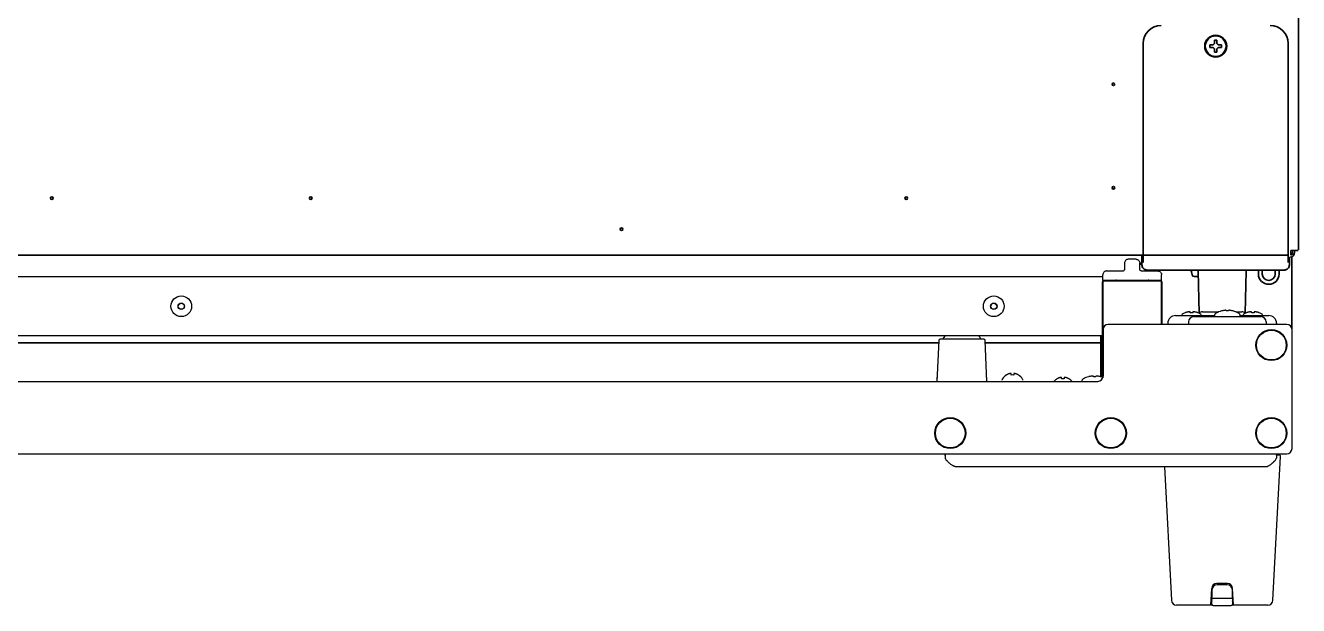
# Model space of a CAD drawing. Extents: x 5997 to 10491, y -672 to 3388.
# Drawn here: x 8742.9 to 9234.6, y -3.6 to 220.6 of the extents above; entities that cross this region are included whole.
import ezdxf

# ---------------------------------------------------------------- set-up
doc = ezdxf.new("R2010")
doc.units = 0
doc.header["$LTSCALE"] = 5
doc.layers.get('0').update_dxf_attribs({"linetype": 'CONTINUOUS', "lineweight": 0})
doc.layers.add('1', color=7, linetype='CONTINUOUS', true_color=0xffffff)
doc.layers.add('GEOM', color=7, linetype='CONTINUOUS')

msp = doc.modelspace()

# ---------------------------------------------------------------- linework, layer by layer
msp.add_line((9232.27, 132.83), (9232.27, 133.63))
at = {"layer": '1', "color": 7, "linetype": 'Continuous', "lineweight": 35}
for p, q in [((9234.57, 133.83), (9234.57, 969.83)), ((9174.57, 133.93), (9174.57, 213.57)), ((9200.27, 212.57), (9200.27, 213.07)), ((9200.27, 212.07), (9200.27, 212.57)), ((9204.87, 213.07), (9204.87, 212.57)), ((9204.87, 212.57), (9204.87, 212.07)), ((9230.57, 213.57), (9230.57, 133.93)), ((9174.57, 133.93), (9174.57, 128.92)), ((9230.57, 133.93), (9230.57, 128.92)), ((9231.57, 133.63), (9232.57, 133.63)), ((9231.57, 131.83), (9231.57, 133.63)), ((9234.37, 133.63), (9232.57, 133.63)), ((9233.07, 133.63), (9233.07, 132.83)), ((9230.57, 131.83), (8423.08, 131.83)), ((9174.07, 131.83), (9174.07, 131.03)), ((9174.08, 128.04), (9174.08, 131.03)), ((9231.06, 131.03), (9231.06, 128.04)), ((9232.03, 103.43), (9232.03, 131.19)), ((9175.19, 126.25), (9175.19, 126.24)), ((9181.09, 125.99), (9224.06, 125.99)), ((9193.24, 125.41), (9193.46, 124.15)), ((9195.93, 123.53), (9194.2, 123.53)), ((9195.84, 125.59), (9196.19, 109.36)), ((9213.96, 109.36), (9214.3, 125.59)), ((9219.07, 124.46), (9219.05, 125.99)), ((9220.57, 124.48), (9220.55, 125.99)), ((9225.6, 125.99), (9225.57, 124.48)), ((9227.1, 126.04), (9227.07, 124.46)), ((9229.95, 126.24), (9229.96, 126.25)), ((8510.59, 97.87), (9095.56, 97.87)), ((9113.59, 97.87), (9158.07, 97.87))]:
    msp.add_line(p, q, dxfattribs=at)
at = {"layer": '1', "color": 51, "linetype": 'Continuous', "lineweight": 13}
for p, q in [((9176.08, 126.04), (9176.09, 126.03)), ((9229.06, 126.03), (9229.06, 126.04))]:
    msp.add_line(p, q, dxfattribs=at)
at = {"layer": '1', "color": 7, "linetype": 'Continuous', "lineweight": 35}
for centre, radius in [((9202.57, 212.57), 4.25), ((9202.57, 212.57), 4), ((9163.07, 197.83), 0.5), ((9163.07, 157.83), 0.5), ((8753.07, 153.83), 0.5), ((8853.07, 153.83), 0.5), ((9083.07, 153.83), 0.5), ((8973.07, 141.83), 0.5)]:
    msp.add_circle(centre, radius, dxfattribs=at)
for centre, radius, start, end in [((9231.27, 132.83), 1.8, 270, 0), ((9231.27, 132.83), 1, 287.4584, 0), ((9192.5, 125.28), 0.75, 10, 71.991), ((9194.2, 124.28), 0.75, 190, 270), ((9194.34, 125.53), 1.5, 2.5, 17.9901), ((9215.8, 125.53), 1.5, 162.0099, 177.5), ((9223.07, 124.53), 4, 181, 359), ((9223.07, 124.53), 2.5, 181, 359)]:
    msp.add_arc(centre, radius, start, end, dxfattribs=at)
for centre, major_axis, ratio, start_param, end_param in [((9181.57, 213.57), (-4.95, 4.95), 0.999695, -0.785246, 0.785246), ((9223.57, 213.57), (4.95, 4.95), 0.999695, 5.497939, 7.068431), ((9174.56, 133.93), (0, 1.72), 0.008727, 3.141593, 4.712389), ((9176.08, 128.04), (1.97, 0.32), 0.99988, 2.980683, 4.551518), ((9229.06, 128.04), (-1.97, 0.32), 0.99988, 1.731668, 3.302502), ((9176.09, 128.03), (0.89, 1.79), 0.99981, 3.141584, 3.605286), ((9181.09, 126.03), (-5, 0), 0.008727, 0.017453, 1.570796), ((9224.06, 126.03), (5, 0), 0.008727, 4.712389, 6.265732), ((9229.06, 128.03), (-0.89, 1.79), 0.99981, 2.677899, 3.141602)]:
    msp.add_ellipse(centre, major_axis=major_axis, ratio=ratio, start_param=start_param, end_param=end_param, dxfattribs=at)
for points, knots in [([(9200.27, 213.07), (9200.48, 213.07), (9200.69, 213.07), (9201.01, 213.07), (9201.12, 213.07), (9201.34, 213.07), (9201.46, 213.07), (9201.57, 213.07)], [0, 0, 0, 0, 0.5, 0.5, 0.75, 0.75, 1, 1, 1, 1]), ([(9202.07, 210.27), (9202.07, 210.47), (9202.07, 210.68), (9202.07, 211.01), (9202.07, 211.12), (9202.07, 211.34), (9202.07, 211.45), (9202.07, 211.57)], [0, 0, 0, 0, 0.5, 0.5, 0.75, 0.75, 1, 1, 1, 1]), ([(9203.07, 214.87), (9203.07, 214.67), (9203.07, 214.46), (9203.07, 214.13), (9203.07, 214.02), (9203.07, 213.8), (9203.07, 213.68), (9203.07, 213.57)], [0, 0, 0, 0, 0.5, 0.5, 0.75, 0.75, 1, 1, 1, 1]), ([(9204.87, 212.07), (9204.67, 212.07), (9204.46, 212.07), (9204.14, 212.07), (9204.03, 212.07), (9203.8, 212.07), (9203.69, 212.07), (9203.57, 212.07)], [0, 0, 0, 0, 0.5, 0.5, 0.75, 0.75, 1, 1, 1, 1]), ([(9227.06, 126), (9227.21, 126), (9227.77, 126), (9228.49, 126.01), (9228.94, 126.02), (9229.13, 126.03), (9229.27, 126.04), (9229.46, 126.07), (9229.7, 126.13), (9229.87, 126.2), (9229.95, 126.24)], [0, 0, 0, 0, 0.102873, 0.397983, 0.696525, 0.798347, 0.853967, 0.887999, 0.948669, 1, 1, 1, 1])]:
    msp.add_open_spline(points, degree=3, knots=knots, dxfattribs=at)
for points, degree in [([(9201.57, 212.07), (9201.52, 212.07), (9201.41, 212.07), (9201.25, 212.07), (9201.09, 212.07), (9200.93, 212.07), (9200.78, 212.07), (9200.63, 212.07), (9200.46, 212.07), (9200.34, 212.07), (9200.27, 212.07)], 3), ([(9201.57, 213.07), (9201.6, 213.09), (9201.64, 213.14), (9201.72, 213.21), (9201.79, 213.28), (9201.86, 213.36), (9201.93, 213.43), (9202, 213.5), (9202.05, 213.55), (9202.07, 213.57)], 3), ([(9202.07, 211.57), (9202.05, 211.6), (9202, 211.65), (9201.92, 211.72), (9201.85, 211.79), (9201.78, 211.86), (9201.71, 211.93), (9201.64, 212), (9201.6, 212.05), (9201.57, 212.07)], 3), ([(9202.07, 213.57), (9202.07, 213.62), (9202.07, 213.73), (9202.07, 213.89), (9202.07, 214.05), (9202.07, 214.21), (9202.07, 214.36), (9202.07, 214.52), (9202.07, 214.68), (9202.07, 214.81), (9202.07, 214.87)], 3), ([(9202.07, 214.87), (9202.24, 214.87), (9202.57, 214.87), (9202.91, 214.87), (9203.07, 214.87)], 3), ([(9203.07, 213.57), (9203.1, 213.54), (9203.15, 213.49), (9203.22, 213.42), (9203.3, 213.35), (9203.37, 213.28), (9203.44, 213.21), (9203.5, 213.14), (9203.55, 213.09), (9203.57, 213.07)], 3), ([(9203.57, 212.07), (9203.55, 212.05), (9203.5, 212), (9203.43, 211.93), (9203.36, 211.86), (9203.29, 211.78), (9203.22, 211.71), (9203.14, 211.64), (9203.1, 211.59), (9203.07, 211.57)], 3), ([(9203.07, 211.57), (9203.07, 211.52), (9203.07, 211.41), (9203.07, 211.25), (9203.07, 211.09), (9203.07, 210.93), (9203.07, 210.78), (9203.07, 210.62), (9203.07, 210.46), (9203.07, 210.33), (9203.07, 210.27)], 3), ([(9203.57, 213.07), (9203.63, 213.07), (9203.74, 213.07), (9203.9, 213.07), (9204.06, 213.07), (9204.21, 213.07), (9204.36, 213.07), (9204.52, 213.07), (9204.69, 213.07), (9204.81, 213.07), (9204.87, 213.07)], 3), ([(9203.07, 210.27), (9202.91, 210.27), (9202.57, 210.27), (9202.24, 210.27), (9202.07, 210.27)], 3), ([(9175.19, 126.24), (9175.61, 126.09)], 1)]:
    msp.add_open_spline(points, degree=degree, dxfattribs=at)
msp.add_rational_spline([(9174.1, 129.17), (9173.92, 128.89), (9173.73, 128.61), (9173.53, 128.35), (9173.32, 128.08)], [0.53577206605, 0.535352625876, 0.535055954418, 0.534882051677, 0.534830917653], degree=4, dxfattribs=at)
at = {"layer": 'GEOM', "color": 7, "linetype": 'Continuous'}
for p, q in [((9167.32, 128.68), (9167.32, 126.18)), ((9171.82, 130.18), (9168.82, 130.18)), ((9173.32, 126.18), (9173.32, 128.68)), ((9158.95, 123.43), (8447.29, 123.43)), ((9158.95, 122.18), (9158.95, 124.18)), ((9160.45, 125.68), (9166.82, 125.68)), ((9173.82, 125.68), (9180.2, 125.68)), ((9181.7, 122.13), (9181.7, 124.18)), ((9158.82, 84.11), (9158.82, 121.53)), ((9158.95, 122.18), (9181.7, 122.18)), ((9158.95, 121.53), (9158.95, 84.4)), ((9181.45, 121.78), (9159.2, 121.78)), ((9163.82, 122.03), (9159.32, 122.03)), ((9163.64, 121.83), (9159.52, 121.83)), ((9164.31, 122.02), (9163.83, 122.02)), ((9176.82, 122.02), (9176.34, 122.02)), ((9181.32, 122.03), (9176.82, 122.03)), ((9177.01, 121.83), (9181.13, 121.83)), ((9177.94, 122.13), (9177.87, 122.13)), ((9178.8, 122.13), (9181.7, 122.13)), ((9181.7, 105.03), (9181.7, 121.53)), ((9181.82, 121.53), (9181.82, 105.03)), ((9187.08, 108.43), (9202.09, 108.43)), ((9190.73, 109.52), (9190.73, 109.54)), ((9192.73, 109.52), (9192.73, 109.87)), ((9193.73, 109.87), (9193.73, 109.52)), ((9195.73, 109.54), (9195.73, 109.52)), ((9197.47, 109.93), (9203.85, 109.93)), ((9202.07, 108.03), (9202.07, 108.32)), ((9204.77, 110.22), (9204.77, 110.23)), ((9209.37, 110.23), (9209.37, 110.22)), ((9210.3, 109.93), (9212.68, 109.93)), ((9212.06, 108.43), (9223.07, 108.43)), ((9212.07, 108.03), (9212.07, 108.32)), ((9214.42, 109.52), (9214.42, 109.54)), ((9216.42, 109.52), (9216.42, 109.87)), ((9217.42, 109.87), (9217.42, 109.52)), ((9219.42, 109.54), (9219.42, 109.52)), ((9230.07, 105.03), (9161.07, 105.03)), ((9184.08, 105.47), (9184.07, 105.03)), ((9192.09, 106.06), (9192.07, 105.03)), ((9194.09, 108.03), (9220.06, 108.03)), ((9222.05, 106.06), (9222.07, 105.03)), ((9226.07, 105.47), (9226.07, 105.03)), ((9158.82, 100.62), (8447.29, 100.62)), ((9095.6, 98.8), (9094.91, 83.03)), ((9113.05, 99.28), (9096.1, 99.28)), ((9114.24, 83.03), (9113.55, 98.8)), ((9158.07, 100.62), (9158.07, 84.82)), ((9158.7, 84.64), (9158.7, 100.62)), ((9159.07, 103.03), (9159.07, 85.03)), ((9232.07, 57.03), (9232.07, 103.03)), ((9094.85, 84.24), (9094.85, 84.37)), ((9120.07, 83.43), (9120.07, 83.63)), ((9121.77, 85.47), (9121.77, 85.5)), ((9123.57, 85.47), (9123.57, 86.02)), ((9124.57, 86.02), (9124.57, 85.47)), ((9126.37, 85.5), (9126.37, 85.47)), ((9128.07, 83.43), (9128.07, 83.63)), ((9141.27, 83.97), (9141.27, 84)), ((9143.07, 83.97), (9143.07, 84.52)), ((9144.07, 84.52), (9144.07, 83.97)), ((9145.87, 84), (9145.87, 83.97)), ((9153.52, 84.82), (9153.52, 84.83)), ((9158.12, 84.83), (9158.12, 84.82)), ((8449.07, 83.03), (9157.07, 83.03)), ((8376.07, 55.03), (9230.07, 55.03)), ((9098.07, 55.03), (9098.13, 53.39)), ((9098.08, 54.46), (9098.07, 55.03)), ((9098.08, 54.46), (9098.1, 54.35)), ((9226.07, 55.03), (9226.02, 53.39)), ((9226.06, 54.53), (9226.07, 55.03)), ((9227.09, 54.53), (9226.06, 54.53)), ((9222.02, 50.03), (9102.13, 50.03)), ((9182.77, 50.03), (9185.47, -1.58)), ((9224.67, -1.58), (9227.59, 54)), ((9200.7, -3.47), (9201.04, 2.98)), ((9201.13, 2.41), (9201.07, -0.62)), ((9207.11, 4.88), (9203.03, 4.88)), ((9207.02, 4.38), (9203.13, 4.38)), ((9205.17, 4.63), (9204.98, 4.63)), ((9209.07, -0.62), (9209.02, 2.41)), ((9209.45, -3.47), (9209.11, 2.98)), ((9201.26, -3.47), (9187.47, -3.47)), ((9201.15, -3.27), (9200.71, -3.27)), ((9201.1, -2.37), (9200.75, -2.37)), ((9200.77, -3.27), (9200.77, -2.47)), ((9200.82, -2.47), (9201.11, -2.47)), ((9201.12, -3.13), (9201.07, -0.62)), ((9201.09, -1.76), (9201.09, -1.88)), ((9208.57, -0.87), (9201.58, -0.87)), ((9201.62, -3.62), (9208.53, -3.62)), ((9222.67, -3.47), (9208.88, -3.47)), ((9209.27, -3.27), (9209, -3.27)), ((9209.07, -0.62), (9209.03, -3.13)), ((9209.4, -2.37), (9209.04, -2.37)), ((9209.04, -2.47), (9209.37, -2.47)), ((9209.05, -1.88), (9209.05, -1.76)), ((9209.37, -3.27), (9209.37, -2.47)), ((9209.44, -3.27), (9209.37, -3.27))]:
    msp.add_line(p, q, dxfattribs=at)
for centre, radius in [((8803.07, 112.03), 4), ((8803.07, 112.03), 1.25), ((8803.07, 112.03), 1.15), ((9116.87, 112.03), 4), ((9116.87, 112.03), 1.25), ((9116.87, 112.03), 1.15), ((9224.07, 97.03), 6), ((9224.07, 97.03), 5.75), ((9100.07, 63.03), 6), ((9162.07, 63.03), 6), ((9224.07, 63.03), 6), ((9100.07, 63.03), 5.75), ((9162.07, 63.03), 5.75), ((9224.07, 63.03), 5.75)]:
    msp.add_circle(centre, radius, dxfattribs=at)
for centre, radius, start, end in [((9163.95, 121.67), 0.503, 76.6697, 88.9775), ((9163.95, 121.68), 0.499, 72.0821, 76.6734), ((9176.7, 121.67), 0.504, 91.0363, 107.8809), ((9172.41, 120.79), 5.62, 12.6708, 14.2456), ((9177.07, 121.63), 1, 23.1, 32.8541), ((9177.07, 121.63), 1.8, 12.591, 17.5363), ((9187.08, 105.43), 3, 90, 179.25), ((9190.73, 107.92), 1.5, 114.7199, 160.2779), ((9193.03, 102.93), 7, 109.1821, 114.7199), ((9193.04, 102.91), 7.01, 107.6949, 109.259), ((9193.04, 102.9), 7.01, 106.1381, 107.6948), ((9193.04, 102.9), 7.02, 105.8544, 106.1382), ((9193.04, 102.89), 7.02, 104.5816, 105.8543), ((9193.05, 102.89), 7.03, 104.0137, 104.5816), ((9193.05, 102.88), 7.04, 103.0187, 104.0136), ((9193.05, 102.87), 7.04, 102.287, 103.0187), ((9193.05, 102.86), 7.05, 101.4455, 102.287), ((9193.05, 102.84), 7.07, 100.5913, 101.4454), ((9193.06, 102.83), 7.09, 99.8684, 100.5914), ((9193.06, 102.8), 7.11, 98.8538, 99.8681), ((9193.07, 102.78), 7.14, 98.2981, 98.854), ((9193.07, 102.72), 7.19, 96.7465, 98.2965), ((9192.48, 105.69), 4.18, 92.4238, 93.3847), ((9192.48, 105.66), 4.21, 92.1156, 92.4248), ((9192.48, 105.64), 4.24, 91.4767, 92.1153), ((9192.48, 105.62), 4.26, 91.0911, 91.477), ((9192.48, 105.6), 4.27, 90.5359, 91.091), ((9192.48, 105.59), 4.28, 90.1029, 90.536), ((9192.48, 105.59), 4.28, 89.5932, 90.1029), ((9192.48, 105.6), 4.27, 89.1077, 89.5933), ((9192.48, 105.61), 4.26, 88.6361, 89.1077), ((9192.48, 105.63), 4.24, 88.0516, 88.6363), ((9192.48, 105.65), 4.22, 87.6487, 88.0514), ((9192.48, 105.69), 4.18, 86.6155, 87.6498), ((9193.23, 102.36), 7.18, 86.0076, 93.9924), ((9193.98, 105.69), 4.18, 92.3502, 93.3845), ((9193.98, 105.65), 4.22, 91.9486, 92.3513), ((9193.98, 105.63), 4.24, 91.3637, 91.9484), ((9193.98, 105.61), 4.26, 90.8923, 91.3639), ((9193.98, 105.6), 4.27, 90.4067, 90.8922), ((9193.98, 105.59), 4.28, 89.464, 90.4068), ((9193.98, 105.6), 4.27, 88.909, 89.4642), ((9193.98, 105.61), 4.26, 88.523, 88.9089), ((9193.98, 105.64), 4.24, 87.8846, 88.5233), ((9193.98, 105.66), 4.21, 87.5752, 87.8843), ((9193.98, 105.69), 4.18, 86.6153, 87.5762), ((9193.38, 102.72), 7.19, 81.7035, 83.2535), ((9193.39, 102.78), 7.14, 81.146, 81.7019), ((9193.4, 102.8), 7.11, 80.1319, 81.1462), ((9193.4, 102.83), 7.09, 79.4086, 80.1316), ((9193.4, 102.84), 7.07, 78.5546, 79.4087), ((9193.41, 102.86), 7.05, 77.713, 78.5545), ((9193.41, 102.87), 7.04, 76.9813, 77.713), ((9193.41, 102.88), 7.04, 75.9864, 76.9813), ((9193.41, 102.89), 7.03, 75.4184, 75.9863), ((9193.41, 102.89), 7.02, 74.1457, 75.4184), ((9193.41, 102.9), 7.02, 73.8618, 74.1456), ((9193.42, 102.9), 7.01, 72.3052, 73.8619), ((9193.42, 102.91), 7.01, 70.741, 72.3051), ((9193.43, 102.93), 7, 65.2801, 70.8179), ((9197.47, 108.43), 1.5, 90, 143.1534), ((9195.73, 107.92), 1.5, 19.7221, 65.2801), ((9203.32, 108.32), 1.25, 118.6021, 180), ((9207.07, 101.44), 9.08, 104.6676, 118.6021), ((9207, 101.56), 8.95, 102.9066, 104.3944), ((9207, 101.55), 8.95, 94.6607, 102.9018), ((9207, 101.57), 8.94, 93.3503, 94.6547), ((9207.07, 101.44), 8.79, 87.391, 92.609), ((9207.15, 101.57), 8.94, 85.3453, 86.6497), ((9207.15, 101.55), 8.95, 77.0982, 85.3393), ((9207.15, 101.56), 8.95, 75.6056, 77.0934), ((9207.07, 101.44), 9.08, 61.3979, 75.3324), ((9210.82, 108.32), 1.25, 0, 61.3979), ((9212.68, 108.43), 1.5, 36.8466, 90), ((9214.42, 107.92), 1.5, 114.7199, 160.2779), ((9216.72, 102.93), 7, 109.1821, 114.7199), ((9216.73, 102.91), 7.01, 107.6949, 109.259), ((9216.73, 102.9), 7.01, 106.1381, 107.6948), ((9216.73, 102.9), 7.02, 105.8544, 106.1382), ((9216.73, 102.89), 7.02, 104.5816, 105.8543), ((9216.73, 102.89), 7.03, 104.0137, 104.5816), ((9216.74, 102.88), 7.04, 103.0187, 104.0136), ((9216.74, 102.87), 7.04, 102.287, 103.0187), ((9216.74, 102.86), 7.05, 101.4455, 102.287), ((9216.74, 102.84), 7.07, 100.5913, 101.4454), ((9216.75, 102.83), 7.09, 99.8684, 100.5914), ((9216.75, 102.8), 7.11, 98.8538, 99.8681), ((9216.75, 102.78), 7.14, 98.2981, 98.854), ((9216.76, 102.72), 7.19, 96.7465, 98.2965), ((9216.16, 105.69), 4.18, 92.4238, 93.3847), ((9216.17, 105.66), 4.21, 92.1156, 92.4248), ((9216.17, 105.64), 4.24, 91.4767, 92.1153), ((9216.17, 105.62), 4.26, 91.0911, 91.477), ((9216.17, 105.6), 4.27, 90.5359, 91.091), ((9216.17, 105.59), 4.28, 90.1029, 90.536), ((9216.17, 105.59), 4.28, 89.5932, 90.1029), ((9216.17, 105.6), 4.27, 89.1077, 89.5933), ((9216.17, 105.61), 4.26, 88.6361, 89.1077), ((9216.17, 105.63), 4.24, 88.0516, 88.6363), ((9216.17, 105.65), 4.22, 87.6487, 88.0514), ((9216.17, 105.69), 4.18, 86.6155, 87.6498), ((9216.92, 102.36), 7.18, 86.0076, 93.9924), ((9217.66, 105.69), 4.18, 92.3502, 93.3845), ((9217.67, 105.65), 4.22, 91.9486, 92.3513), ((9217.67, 105.63), 4.24, 91.3637, 91.9484), ((9217.67, 105.61), 4.26, 90.8923, 91.3639), ((9217.67, 105.6), 4.27, 90.4067, 90.8922), ((9217.67, 105.59), 4.28, 89.464, 90.4068), ((9217.67, 105.6), 4.27, 88.909, 89.4642), ((9217.67, 105.61), 4.26, 88.523, 88.9089), ((9217.67, 105.64), 4.24, 87.8846, 88.5233), ((9217.67, 105.66), 4.21, 87.5752, 87.8843), ((9217.67, 105.69), 4.18, 86.6153, 87.5762), ((9217.07, 102.72), 7.19, 81.7035, 83.2535), ((9217.08, 102.78), 7.14, 81.146, 81.7019), ((9217.08, 102.8), 7.11, 80.1319, 81.1462), ((9217.09, 102.83), 7.09, 79.4086, 80.1316), ((9217.09, 102.84), 7.07, 78.5546, 79.4087), ((9217.09, 102.86), 7.05, 77.713, 78.5545), ((9217.1, 102.87), 7.04, 76.9813, 77.713), ((9217.1, 102.88), 7.04, 75.9864, 76.9813), ((9217.1, 102.89), 7.03, 75.4184, 75.9863), ((9217.1, 102.89), 7.02, 74.1457, 75.4184), ((9217.1, 102.9), 7.02, 73.8618, 74.1456), ((9217.1, 102.9), 7.01, 72.3052, 73.8619), ((9217.11, 102.91), 7.01, 70.741, 72.3051), ((9217.12, 102.93), 7, 65.2801, 70.8179), ((9219.42, 107.92), 1.5, 19.7221, 65.2801), ((9223.07, 105.43), 3, 0.75, 90), ((9161.07, 103.03), 2, 90, 180), ((9194.09, 106.03), 2, 90, 179), ((9220.06, 106.03), 2, 1, 90), ((9230.07, 103.03), 2, 0, 90), ((9096.1, 98.78), 0.5, 90, 177.5), ((9100.07, 98.32), 3, 129.9464, 161.3603), ((9109.07, 98.32), 3, 18.6397, 50.0536), ((9113.05, 98.78), 0.5, 2.5, 90), ((9120.47, 83.63), 0.4, 149.6988, 180), ((9124.27, 81.41), 4.8, 121.3727, 149.6988), ((9124.26, 81.42), 4.75, 118.9687, 121.5341), ((9124.26, 81.42), 4.75, 118.0074, 118.9684), ((9124.26, 81.43), 4.75, 116.6813, 118.0074), ((9124.25, 81.43), 4.74, 115.5402, 116.6812), ((9124.25, 81.43), 4.74, 114.5722, 115.5402), ((9124.25, 81.44), 4.73, 113.3175, 114.5722), ((9124.25, 81.44), 4.73, 112.5474, 113.3174), ((9124.25, 81.45), 4.72, 111.0025, 112.5476), ((9124.24, 81.45), 4.72, 110.5181, 111.0023), ((9124.24, 81.47), 4.7, 108.4656, 110.5187), ((9124.23, 81.48), 4.68, 107.3773, 108.465), ((9124.23, 81.5), 4.67, 106.3949, 107.3772), ((9124.22, 81.53), 4.64, 104.3176, 106.3964), ((9123.33, 84.03), 2.01, 95.2585, 97.2741), ((9123.32, 84.05), 1.98, 94.6009, 95.2558), ((9123.32, 84.07), 1.97, 93.2167, 94.6016), ((9123.32, 84.08), 1.96, 92.3765, 93.2159), ((9123.32, 84.08), 1.95, 91.1545, 92.3767), ((9123.32, 84.09), 1.95, 90.1995, 91.1541), ((9123.32, 84.09), 1.95, 89.0741, 90.1995), ((9123.32, 84.08), 1.95, 88.0037, 89.0738), ((9123.32, 84.08), 1.96, 86.9771, 88.0037), ((9123.32, 84.07), 1.97, 85.714, 86.9766), ((9123.32, 84.06), 1.98, 84.8627, 85.7144), ((9123.32, 84.03), 2.01, 82.7256, 84.8598), ((9124.07, 81.71), 3.8, 82.4351, 97.5649), ((9124.83, 84.03), 2.01, 95.1401, 97.2744), ((9124.82, 84.06), 1.98, 94.2856, 95.1372), ((9124.82, 84.07), 1.97, 93.0233, 94.286), ((9124.82, 84.08), 1.96, 91.9964, 93.0228), ((9124.82, 84.08), 1.95, 90.9261, 91.9964), ((9124.82, 84.09), 1.95, 88.8459, 90.9258), ((9124.82, 84.08), 1.96, 87.6234, 88.8455), ((9124.82, 84.08), 1.96, 86.7841, 87.6235), ((9124.82, 84.07), 1.97, 85.3984, 86.7833), ((9124.82, 84.05), 1.98, 84.7442, 85.3991), ((9124.82, 84.03), 2.01, 82.7259, 84.7415), ((9123.93, 81.53), 4.64, 73.6036, 75.6824), ((9123.92, 81.5), 4.67, 72.6228, 73.6051), ((9123.91, 81.48), 4.68, 71.535, 72.6227), ((9123.91, 81.47), 4.7, 69.4813, 71.5344), ((9123.9, 81.45), 4.72, 68.9977, 69.4819), ((9123.9, 81.45), 4.72, 67.4524, 68.9975), ((9123.9, 81.44), 4.73, 66.6826, 67.4526), ((9123.9, 81.44), 4.73, 65.4278, 66.6825), ((9123.89, 81.43), 4.74, 64.4598, 65.4278), ((9123.89, 81.43), 4.74, 63.3188, 64.4598), ((9123.89, 81.43), 4.75, 61.9926, 63.3187), ((9123.89, 81.42), 4.75, 61.0316, 61.9926), ((9123.89, 81.42), 4.75, 58.4659, 61.0313), ((9123.87, 81.41), 4.8, 30.3012, 58.6273), ((9127.67, 83.63), 0.4, 0, 30.3012), ((9143.77, 79.91), 4.8, 121.3727, 139.1838), ((9143.76, 79.92), 4.75, 118.9687, 121.5341), ((9143.76, 79.92), 4.75, 118.0074, 118.9684), ((9143.76, 79.93), 4.75, 116.6813, 118.0074), ((9143.75, 79.93), 4.74, 115.5402, 116.6812), ((9143.75, 79.93), 4.74, 114.5722, 115.5402), ((9143.75, 79.94), 4.73, 113.3175, 114.5722), ((9143.75, 79.94), 4.73, 112.5474, 113.3174), ((9143.75, 79.95), 4.72, 111.0025, 112.5476), ((9143.74, 79.95), 4.72, 110.5181, 111.0023), ((9143.74, 79.97), 4.7, 108.4656, 110.5187), ((9143.73, 79.98), 4.68, 107.3773, 108.465), ((9143.73, 80), 4.67, 106.3949, 107.3772), ((9143.72, 80.03), 4.64, 104.3176, 106.3964), ((9142.83, 82.53), 2.01, 95.2585, 97.2741), ((9142.82, 82.55), 1.98, 94.6009, 95.2558), ((9142.82, 82.57), 1.97, 93.2167, 94.6016), ((9142.82, 82.58), 1.96, 92.3765, 93.2159), ((9142.82, 82.58), 1.95, 91.1545, 92.3767), ((9142.82, 82.59), 1.95, 90.1995, 91.1541), ((9142.82, 82.59), 1.95, 89.0741, 90.1995), ((9142.82, 82.58), 1.95, 88.0037, 89.0738), ((9142.82, 82.58), 1.96, 86.9771, 88.0037), ((9142.82, 82.57), 1.97, 85.714, 86.9766), ((9142.82, 82.56), 1.98, 84.8627, 85.7144), ((9142.82, 82.53), 2.01, 82.7256, 84.8598), ((9143.57, 80.21), 3.8, 82.4351, 97.5649), ((9144.33, 82.53), 2.01, 95.1401, 97.2744), ((9144.32, 82.56), 1.98, 94.2856, 95.1372), ((9144.32, 82.57), 1.97, 93.0233, 94.286), ((9144.32, 82.58), 1.96, 91.9964, 93.0228), ((9144.32, 82.58), 1.95, 90.9261, 91.9964), ((9144.32, 82.59), 1.95, 88.8459, 90.9258), ((9144.32, 82.58), 1.96, 87.6234, 88.8455), ((9144.32, 82.58), 1.96, 86.7841, 87.6235), ((9144.32, 82.57), 1.97, 85.3984, 86.7833), ((9144.32, 82.55), 1.98, 84.7442, 85.3991), ((9144.32, 82.53), 2.01, 82.7259, 84.7415), ((9143.43, 80.03), 4.64, 73.6036, 75.6824), ((9143.42, 80), 4.67, 72.6228, 73.6051), ((9143.41, 79.98), 4.68, 71.535, 72.6227), ((9143.41, 79.97), 4.7, 69.4813, 71.5344), ((9143.4, 79.95), 4.72, 68.9977, 69.4819), ((9143.4, 79.95), 4.72, 67.4524, 68.9975), ((9143.4, 79.94), 4.73, 66.6826, 67.4526), ((9143.4, 79.94), 4.73, 65.4278, 66.6825), ((9143.39, 79.93), 4.74, 64.4598, 65.4278), ((9143.39, 79.93), 4.74, 63.3188, 64.4598), ((9143.39, 79.93), 4.75, 61.9926, 63.3187), ((9143.39, 79.92), 4.75, 61.0316, 61.9926), ((9143.39, 79.92), 4.75, 58.4659, 61.0313), ((9143.37, 79.91), 4.8, 40.8162, 58.6273), ((9152.07, 82.92), 1.25, 118.6021, 175.0857), ((9155.82, 76.04), 9.08, 104.6676, 118.6021), ((9155.75, 76.16), 8.95, 102.9066, 104.3944), ((9155.75, 76.15), 8.95, 94.6607, 102.9018), ((9155.75, 76.17), 8.94, 93.3503, 94.6547), ((9155.82, 76.04), 8.79, 87.391, 92.609), ((9155.9, 76.17), 8.94, 85.3453, 86.6497), ((9155.9, 76.15), 8.95, 77.0982, 85.3393), ((9157.07, 85.03), 2, 270, 0), ((9155.9, 76.16), 8.95, 75.6056, 77.0934), ((9155.82, 76.04), 9.08, 70.6828, 75.3324), ((9124.27, 80.41), 4.8, 146.0645, 146.7141), ((9123.87, 80.41), 4.8, 33.2859, 33.9355), ((9227.09, 54.03), 0.5, 357, 90), ((9230.07, 57.03), 2, 270, 0), ((9221.02, 53.84), 3.98, 290.9838, 295.0636), ((9217.38, 59.71), 10.9, 308.6148, 309.3001), ((9203.03, 2.88), 2, 90, 177), ((9203.13, 2.38), 2, 90, 179), ((9204.98, 4.13), 0.5, 90, 148.5372), ((9205.17, 4.13), 0.5, 31.4628, 90), ((9207.02, 2.38), 2, 1, 90), ((9207.11, 2.88), 2, 3, 90), ((9187.47, -1.47), 2, 183, 270), ((9201.62, -3.12), 0.5, 181, 270), ((9208.53, -3.12), 0.5, 270, 359), ((9222.67, -1.47), 2, 270, 357)]:
    msp.add_arc(centre, radius, start, end, dxfattribs=at)
for centre, major_axis, ratio, start_param, end_param in [((9159.32, 121.53), (-0.354, 0.354), 0.999924, 0.392676, 0.78536), ((9159.32, 121.53), (-0.354, 0.354), 0.999924, 0, 0.392676), ((9159.2, 121.53), (-0.177, 0.177), 0.999695, -0.785246, 0.785246), ((9159.32, 121.53), (-0.354, 0.354), 0.999924, -0.78536, 0), ((9181.32, 121.53), (0.354, 0.354), 0.999924, 5.497825, 7.068545), ((9181.45, 121.53), (0.177, 0.177), 0.999695, 5.497939, 7.068431)]:
    msp.add_ellipse(centre, major_axis=major_axis, ratio=ratio, start_param=start_param, end_param=end_param, dxfattribs=at)
for points, knots in [([(9168.82, 130.18), (9168.63, 130.18), (9168.23, 130.1), (9167.73, 129.76), (9167.4, 129.27), (9167.32, 128.87), (9167.32, 128.68)], [0, 0, 0, 0, 0.250005, 0.5, 0.749995, 1, 1, 1, 1]), ([(9171.82, 130.18), (9172.02, 130.18), (9172.41, 130.1), (9172.91, 129.76), (9173.24, 129.27), (9173.32, 128.87), (9173.32, 128.68)], [0, 0, 0, 0, 0.250005, 0.5, 0.749994, 1, 1, 1, 1]), ([(9160.45, 125.68), (9160.25, 125.68), (9159.86, 125.6), (9159.36, 125.26), (9159.03, 124.77), (9158.95, 124.37), (9158.95, 124.18)], [0, 0, 0, 0, 0.250005, 0.5, 0.749995, 1, 1, 1, 1]), ([(9173.82, 125.68), (9173.7, 125.68), (9173.43, 125.78), (9173.32, 126.05), (9173.32, 126.18)], [0, 0, 0, 0, 0.5, 1, 1, 1, 1]), ([(9180.2, 125.68), (9180.39, 125.68), (9180.79, 125.6), (9181.29, 125.26), (9181.62, 124.77), (9181.7, 124.37), (9181.7, 124.18)], [0, 0, 0, 0, 0.250005, 0.5, 0.749994, 1, 1, 1, 1]), ([(9164.44, 121.78), (9164.42, 121.86), (9164.34, 122.03), (9164.18, 122.13), (9164.1, 122.15)], [0, 0, 0, 0, 0.500068, 1, 1, 1, 1]), ([(9176.21, 121.78), (9176.23, 121.86), (9176.31, 122.03), (9176.46, 122.13), (9176.54, 122.15)], [0, 0, 0, 0, 0.500068, 1, 1, 1, 1]), ([(9206.49, 110.48), (9206.49, 110.48), (9206.48, 110.48), (9206.48, 110.49), (9206.47, 110.49)], [0, 0, 0, 0, 0.506571, 1, 1, 1, 1]), ([(9206.67, 110.22), (9206.65, 110.28), (9206.6, 110.37), (9206.53, 110.45), (9206.49, 110.48)], [0, 0, 0, 0, 0.586958, 1, 1, 1, 1]), ([(9207.66, 110.48), (9207.62, 110.45), (9207.55, 110.37), (9207.5, 110.28), (9207.47, 110.22)], [0, 0, 0, 0, 0.413042, 1, 1, 1, 1]), ([(9207.67, 110.49), (9207.67, 110.49), (9207.67, 110.48), (9207.66, 110.48), (9207.66, 110.48)], [0, 0, 0, 0, 0.493429, 1, 1, 1, 1]), ([(9155.24, 85.08), (9155.24, 85.08), (9155.23, 85.08), (9155.23, 85.09), (9155.22, 85.09)], [0, 0, 0, 0, 0.506571, 1, 1, 1, 1]), ([(9155.42, 84.82), (9155.4, 84.88), (9155.35, 84.97), (9155.28, 85.05), (9155.24, 85.08)], [0, 0, 0, 0, 0.586958, 1, 1, 1, 1]), ([(9156.41, 85.08), (9156.37, 85.05), (9156.3, 84.97), (9156.25, 84.88), (9156.22, 84.82)], [0, 0, 0, 0, 0.413042, 1, 1, 1, 1]), ([(9156.42, 85.09), (9156.42, 85.09), (9156.42, 85.08), (9156.41, 85.08), (9156.41, 85.08)], [0, 0, 0, 0, 0.493429, 1, 1, 1, 1]), ([(9098.09, 54.39), (9098.09, 54.4), (9098.08, 54.42), (9098.08, 54.45), (9098.08, 54.46)], [0, 0, 0, 0, 0.486305, 1, 1, 1, 1]), ([(9102.13, 50.03), (9101.98, 50.03), (9101.75, 50.1), (9101.43, 50.24), (9101.13, 50.4), (9100.74, 50.62), (9100.29, 50.94), (9099.78, 51.34), (9099.29, 51.77), (9098.91, 52.16), (9098.62, 52.49), (9098.42, 52.75), (9098.27, 52.98), (9098.17, 53.19), (9098.13, 53.31), (9098.13, 53.39)], [0, 0, 0, 0, 0.0625, 0.125, 0.1875, 0.25, 0.375, 0.5, 0.625, 0.75, 0.8125, 0.875, 0.9375, 0.96875, 1, 1, 1, 1]), ([(9102.13, 50.03), (9101.98, 50.03), (9101.85, 50.07), (9101.72, 50.12), (9101.7, 50.12)], [0, 0, 0, 0, 0.871353, 1, 1, 1, 1]), ([(9222.02, 50.03), (9222.17, 50.03), (9222.4, 50.1), (9222.72, 50.24), (9223.03, 50.39), (9223.4, 50.63), (9223.86, 50.94), (9224.37, 51.34), (9224.78, 51.7), (9225.08, 52.01), (9225.31, 52.24), (9225.53, 52.48), (9225.72, 52.75), (9225.9, 53.03), (9226.01, 53.24), (9226.02, 53.39)], [0, 0, 0, 0, 0.0625, 0.125, 0.1875, 0.25, 0.375, 0.5, 0.625, 0.6875, 0.75, 0.8125, 0.875, 0.9375, 1, 1, 1, 1]), ([(9223.37, 50.61), (9223.53, 50.72), (9223.7, 50.83), (9223.86, 50.95), (9223.87, 50.95)], [0, 0, 0, 0, 0.966345, 1, 1, 1, 1]), ([(9224.78, 51.71), (9224.8, 51.73), (9224.98, 51.9), (9225.15, 52.07), (9225.29, 52.22)], [0, 0, 0, 0, 0.139504, 1, 1, 1, 1]), ([(9225.72, 52.75), (9225.72, 52.75), (9225.79, 52.84), (9225.85, 52.94), (9225.9, 53.04), (9225.9, 53.04)], [0, 0, 0, 0, 0.02406, 0.977892, 1, 1, 1, 1]), ([(9201.09, -0.73), (9201.11, -0.79), (9201.32, -0.84), (9201.47, -0.86), (9201.58, -0.87)], [0, 0, 0, 0, 0.379656, 1, 1, 1, 1]), ([(9209.06, -0.73), (9209.04, -0.79), (9208.84, -0.84), (9208.68, -0.86), (9208.58, -0.87)], [0, 0, 0, 0, 0.379419, 1, 1, 1, 1])]:
    msp.add_open_spline(points, degree=3, knots=knots, dxfattribs=at)
for points in [[(9166.82, 125.68), (9166.95, 125.68), (9167.22, 125.78), (9167.32, 126.05), (9167.32, 126.18)], [(9163.86, 121.78), (9163.79, 121.81), (9163.72, 121.83), (9163.64, 121.83)], [(9176.69, 122.18), (9176.62, 122.18), (9176.55, 122.16), (9176.49, 122.13)], [(9177, 121.83), (9176.93, 121.83), (9176.85, 121.81), (9176.79, 121.78)], [(9098.24, 53.04), (9098.19, 53.14), (9098.14, 53.24), (9098.13, 53.39)], [(9101.7, 50.12), (9101.61, 50.16), (9101.53, 50.2), (9101.44, 50.23)], [(9201.07, -0.64), (9201.07, -0.67), (9201.08, -0.7), (9201.09, -0.73)], [(9209.07, -0.64), (9209.07, -0.67), (9209.07, -0.7), (9209.06, -0.73)]]:
    msp.add_open_spline(points, degree=3, dxfattribs=at)

doc.saveas('drawing.dxf')
